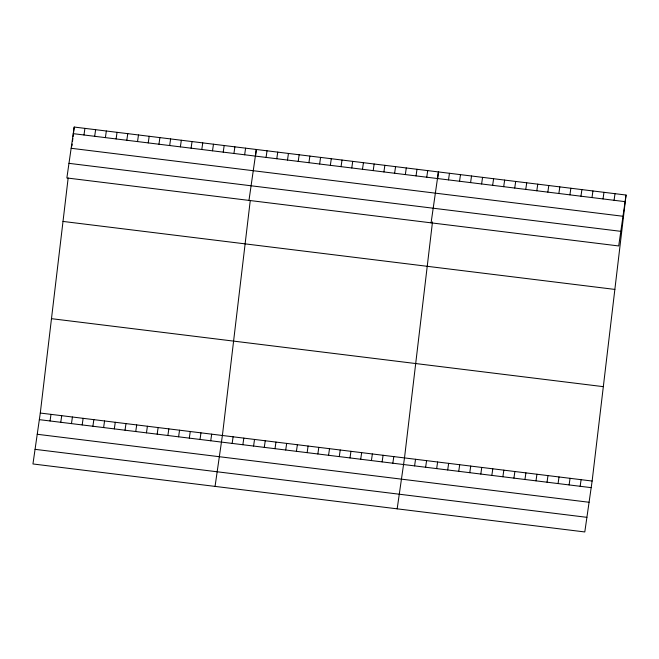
<?xml version="1.0" encoding="UTF-8"?>
<svg xmlns="http://www.w3.org/2000/svg" width="659" height="659" viewBox="0 0 659 659"><rect width="100%" height="100%" fill="white"/><g stroke="black" fill="none" stroke-linecap="round" stroke-linejoin="round"><path stroke-width="0.99" d="M626.05 195.039L618.71 245.955L66.864 177.963L74.203 127.047L626.05 195.039L592.136 481.037L584.797 531.953L32.95 463.961L40.29 413.045L68.157 178.012M71.963 145.927L72.193 144.041M72.523 141.207L72.861 138.374M73.083 136.487L74.203 127.047M250.272 200.451L222.396 435.484L215.056 486.4M255.527 156.092L256.31 149.486L248.978 200.402M432.493 221.943L404.502 457.914L397.171 508.83M437.642 178.531L438.424 171.925L431.085 222.841M83.965 134.98L84.92 128.373M50.051 420.969L50.998 414.363M94.674 136.298L95.629 129.691M60.76 422.295L61.715 415.681M105.391 137.616L106.338 131.009M71.469 423.613L72.424 417.007M116.099 138.942L117.055 132.327M82.186 424.931L83.133 418.325M126.816 140.26L127.764 133.653M92.894 426.249L93.85 419.643M137.525 141.578L138.481 134.971M103.611 427.567L104.559 420.961M148.234 142.896L149.189 136.289M114.32 428.894L115.276 422.279M158.951 144.214L159.906 137.607M125.037 430.212L125.984 423.605M169.66 145.54L170.615 138.925M135.746 431.53L136.701 424.923M180.377 146.858L181.324 140.252M146.455 432.848L147.41 426.241M191.085 148.176L192.041 141.57M157.172 434.174L158.119 427.559M201.802 149.494L202.75 142.888M167.88 435.492L168.836 428.885M212.511 150.82L213.467 144.206M178.597 436.81L179.545 430.203M223.228 152.138L224.175 145.524M189.306 438.128L190.262 431.521M233.937 153.456L234.892 146.85M200.023 439.446L200.97 432.839M244.646 154.774L245.601 148.168M210.732 440.772L211.687 434.157M266.071 157.419L267.027 150.804M232.157 443.408L233.105 436.802M276.788 158.737L277.736 152.13M242.866 444.726L243.822 438.12M287.497 160.055L288.453 153.448M253.583 446.052L254.531 439.438M298.214 161.373L299.161 154.766M264.292 447.37L265.248 440.764M308.923 162.691L309.878 156.084M275.009 448.688L275.956 442.082M319.631 164.017L320.587 157.402M285.718 450.006L286.673 443.4M330.348 165.335L331.296 158.728M296.426 451.324L297.382 444.718M341.057 166.653L342.013 160.046M307.143 452.651L308.091 446.036M351.774 167.971L352.722 161.364M317.852 453.969L318.808 447.362M362.483 169.297L363.438 162.682M328.569 455.287L329.516 448.68M373.2 170.615L374.147 164.009M339.278 456.605L340.233 449.998M383.909 171.933L384.864 165.327M349.995 457.931L350.942 451.316M394.617 173.251L395.573 166.645M360.704 459.249L361.659 452.634M405.334 174.569L406.282 167.963M371.412 460.567L372.368 453.96M416.043 175.895L416.999 169.281M382.129 461.885L383.077 455.278M426.76 177.213L427.707 170.607M392.838 463.203L393.794 456.596M448.507 179.891L449.463 173.284M414.593 465.888L415.541 459.274M459.545 181.25L460.493 174.643M425.623 467.247L426.579 460.641M470.584 182.609L471.531 176.002M436.662 468.607L437.617 462M481.614 183.968L482.569 177.362M447.7 469.966L448.655 463.359M492.652 185.327L493.607 178.721M458.738 471.325L459.694 464.719M503.69 186.695L504.646 180.08M469.776 472.684L470.724 466.078M514.728 188.054L515.684 181.439M480.815 474.043L481.762 467.437M525.767 189.413L526.714 182.798M491.845 475.403L492.8 468.796M536.805 190.772L537.752 184.166M502.883 476.762L503.838 470.155M547.843 192.131L548.79 185.525M513.921 478.121L514.877 471.514M558.873 193.491L559.829 186.884M524.959 479.48L525.915 472.874M569.911 194.85L570.867 188.243M535.998 480.839L536.945 474.233M580.95 196.209L581.905 189.603M547.036 482.207L547.983 475.592M591.988 197.568L592.935 190.962M558.066 483.566L559.021 476.951M603.026 198.927L603.974 192.321M569.104 484.925L570.06 478.31M614.064 200.287L615.012 193.68M580.142 486.284L581.098 479.678M73.248 133.662L625.094 201.646M71.147 148.283L622.994 216.267M68.973 163.341L620.819 231.334M63.009 221.432L614.855 289.416M51.476 318.668L603.323 386.66M40.29 413.045L592.136 481.037M39.334 419.651L591.181 487.644M37.225 434.273L589.072 502.265M35.059 449.339L586.905 517.331"/></g></svg>
